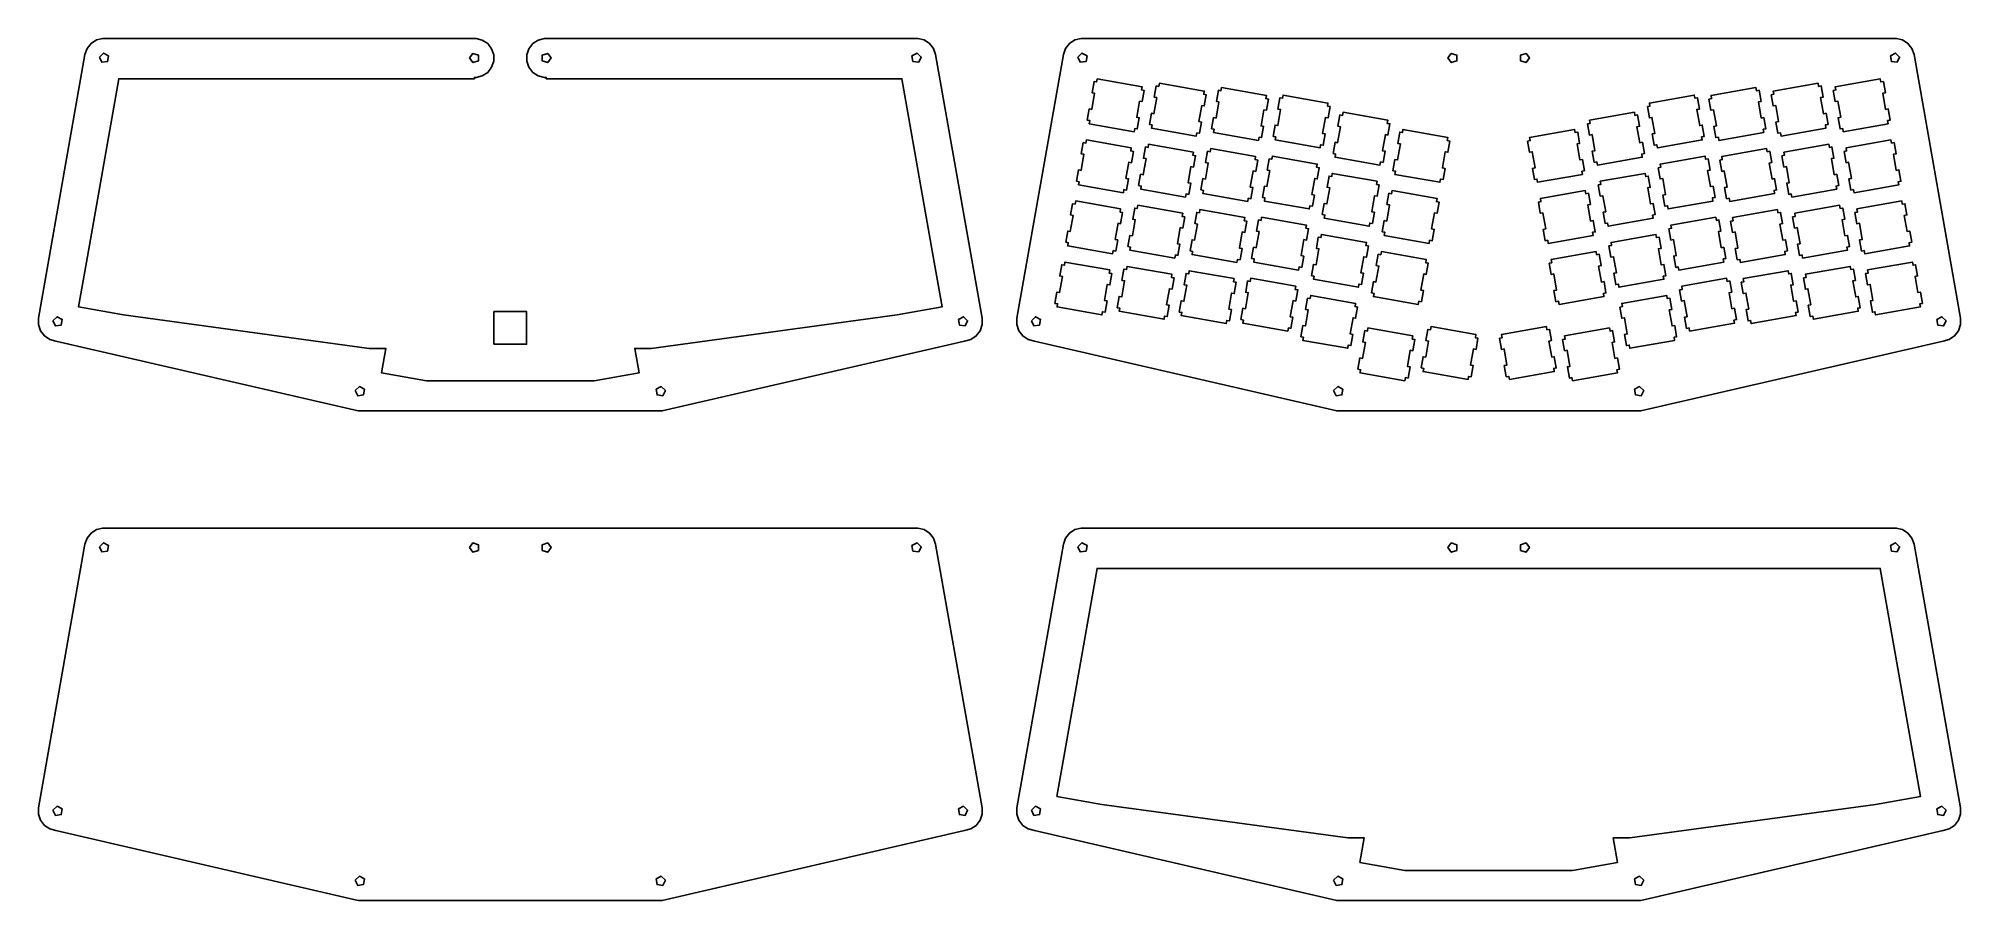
# Model space of a CAD drawing. Extents: x 0 to 1671, y 0 to 749.
import ezdxf

# ---------------------------------------------------------------- set-up
doc = ezdxf.new("R2010")
doc.units = 0
doc.layers.get('0').update_dxf_attribs({"linetype": 'CONTINUOUS'})

msp = doc.modelspace()

# ---------------------------------------------------------------- linework, layer by layer
at = {"color": 7}
for points in [[(0.4, 500.607264), (0.45104, 506.205688), (40.813544, 735.117504), (42.681576, 740.392776), (46.15968, 744.780808), (50.873696, 747.799704), (56.313384, 749.123488), (379.338266, 749.123488), (379.338266, 748.99876), (380.741415, 749.114984), (386.169762, 747.740176), (390.858266, 744.675928), (394.296691, 740.259552), (396.113698, 734.964432), (396.113698, 729.363168), (394.296691, 724.068056), (390.858266, 719.651672), (386.169762, 716.587424), (380.741415, 715.212616), (379.338266, 715.32884), (379.338266, 714.10144), (70.208816, 714.10144), (42.151496, 554.98144), (35.260472, 515.900176), (74.344568, 509.009152), (287.980472, 479.97388), (302.371968, 479.97388), (298.616064, 458.66868), (337.697321, 451.777656), (483.341415, 451.777656), (522.422672, 458.66868), (518.666768, 479.97388), (533.058264, 479.97388), (746.694168, 509.009152), (785.778264, 515.900176), (778.88724, 554.98144), (750.82992, 714.10144), (441.70047, 714.10144), (441.70047, 715.32884), (440.297321, 715.212616), (434.868974, 716.587424), (430.18047, 719.651672), (426.742045, 724.068056), (424.925038, 729.363168), (424.925038, 734.964432), (426.742045, 740.259552), (430.18047, 744.675928), (434.868974, 747.740176), (440.297321, 749.114984), (441.70047, 748.99876), (441.70047, 749.123488), (764.725352, 749.123488), (770.16504, 747.799704), (774.879056, 744.780808), (778.35716, 740.392776), (780.225192, 735.117504), (820.587712, 506.205688), (820.638752, 500.607264), (818.86992, 495.297976), (815.471176, 490.847576), (810.813856, 487.74364), (805.39968, 486.314984), (542.662048, 425.596872), (278.376688, 425.596872), (15.639056, 486.314984), (10.22488, 487.74364), (5.56756, 490.847576), (2.168816, 495.297976), (0.4, 500.607264)], [(53.376688, 732.900808), (56.971024, 736.37608), (61.3874, 734.02616), (60.51716, 729.102384), (55.56504, 728.407896), (53.376688, 732.900808)], [(375.086297, 732.1638), (378.02299, 736.20884), (382.779526, 734.66396), (382.779526, 729.66364), (378.02299, 728.11876), (375.086297, 732.1638)], [(438.25921, 729.66364), (438.25921, 734.66396), (443.015746, 736.20884), (445.952439, 732.1638), (443.015746, 728.11876), (438.25921, 729.66364)], [(759.651336, 734.02616), (764.067712, 736.37608), (767.662048, 732.900808), (765.473696, 728.407896), (760.521576, 729.102384), (759.651336, 734.02616)], [(850.793696, 500.607264), (850.844736, 506.205688), (891.20724, 735.117504), (893.075272, 740.392776), (896.553384, 744.780808), (901.2674, 747.799704), (906.707088, 749.123488), (1615.119048, 749.123488), (1620.558728, 747.799704), (1625.272728, 744.780808), (1628.750888, 740.392776), (1630.618888, 735.117504), (1670.981448, 506.205688), (1671.032648, 500.607264)], [(903.770392, 732.900808), (907.36472, 736.37608), (911.781104, 734.02616), (910.910864, 729.102384), (905.958736, 728.407896), (903.770392, 732.900808)], [(1225.480008, 732.1638), (1228.416728, 736.20884), (1233.173208, 734.66396), (1233.173208, 729.66364), (1228.416728, 728.11876), (1225.480008, 732.1638)], [(1288.652888, 729.66364), (1288.652888, 734.66396), (1293.409448, 736.20884), (1296.346168, 732.1638), (1293.409448, 728.11876), (1288.652888, 729.66364)], [(1610.045048, 734.02616), (1614.461448, 736.37608), (1618.055768, 732.900808), (1615.867368, 728.407896), (1610.915288, 729.102384), (1610.045048, 734.02616)], [(911.973856, 678.189312), (913.69732, 687.963168), (915.967872, 687.563488), (918.431176, 701.54396), (916.163464, 701.94364), (917.886928, 711.717504), (920.15464, 711.317816), (920.639368, 714.053248), (959.635592, 707.1764), (959.153696, 704.440968), (961.424248, 704.04128), (959.700784, 694.267424), (957.430232, 694.667112), (954.966928, 680.686632), (957.23464, 680.286952), (955.511176, 670.513096), (953.243464, 670.912776), (952.758736, 668.177344), (913.76252, 675.054192), (914.244408, 677.789624), (911.973856, 678.189312)], [(965.999368, 674.422072), (967.722832, 684.193096), (969.990552, 683.793408), (972.456688, 697.77388), (970.186144, 698.173568), (971.9096, 707.947424), (974.180152, 707.547736), (974.662048, 710.283168), (1013.661096, 703.40632), (1013.179208, 700.670888), (1015.446928, 700.2712), (1013.726296, 690.497344), (1011.455744, 690.897032), (1008.989608, 676.91656), (1011.260152, 676.516872), (1009.536688, 666.743016), (1007.266136, 667.145536), (1006.784248, 664.407264), (967.785192, 671.28412), (968.26992, 674.019552), (965.999368, 674.422072)], [(1020.02488, 670.651992), (1021.745512, 680.425848), (1024.016064, 680.023328), (1026.4822, 694.0038), (1024.211648, 694.40632), (1025.935112, 704.177344), (1028.205664, 703.777656), (1028.68756, 706.513096), (1067.686616, 699.63624), (1067.201888, 696.900808), (1069.47244, 696.50112), (1067.748976, 686.727264), (1065.481256, 687.129784), (1063.015112, 673.149312), (1065.285664, 672.746792), (1063.5622, 662.975768), (1061.291648, 663.375456), (1060.80976, 660.640024), (1021.810704, 667.516872), (1022.2926, 670.252304), (1020.02488, 670.651992)], [(1452.353688, 696.50112), (1454.624248, 696.900808), (1454.139528, 699.63624), (1493.138568, 706.513096), (1493.620488, 703.777656), (1495.891048, 704.177344), (1497.614488, 694.40632), (1495.343928, 694.0038), (1497.810088, 680.023328), (1500.080648, 680.425848), (1501.801288, 670.651992), (1499.533528, 670.252304), (1500.015448, 667.516872), (1461.016408, 660.640024), (1460.534488, 663.375456), (1458.263928, 662.975768), (1456.540488, 672.746792), (1458.811048, 673.149312), (1456.344888, 687.129784), (1454.077128, 686.727264), (1452.353688, 696.50112)], [(1506.379208, 700.2712), (1508.646888, 700.670888), (1508.165048, 703.40632), (1547.164088, 710.283168), (1547.646008, 707.547736), (1549.916568, 707.947424), (1551.640008, 698.173568), (1549.369448, 697.77388), (1551.835608, 683.793408), (1554.103288, 684.193096), (1555.826808, 674.422072), (1553.556248, 674.019552), (1554.040968, 671.28412), (1515.041928, 664.407264), (1514.560008, 667.145536), (1512.289448, 666.743016), (1510.566008, 676.516872), (1512.836568, 676.91656), (1510.370408, 690.897032), (1508.099848, 690.497344), (1506.379208, 700.2712)], [(1560.401928, 704.04128), (1562.672408, 704.440968), (1562.190568, 707.1764), (1601.186808, 714.053248), (1601.671528, 711.317816), (1603.939208, 711.717504), (1605.662648, 701.94364), (1603.394968, 701.54396), (1605.858248, 687.563488), (1608.128808, 687.963168), (1609.852248, 678.189312), (1607.581768, 677.789624), (1608.063608, 675.054192), (1569.067368, 668.177344), (1568.582648, 670.912776), (1566.314968, 670.513096), (1564.591528, 680.286952), (1566.859208, 680.686632), (1564.395928, 694.667112), (1562.125368, 694.267424), (1560.401928, 704.04128)], [(1073.55716, 664.089784), (1075.277792, 673.86364), (1077.548344, 673.46396), (1080.014488, 687.444432), (1077.743936, 687.844112), (1079.4674, 697.617976), (1081.737952, 697.218288), (1082.21984, 699.95372), (1121.218896, 693.076872), (1120.734168, 690.34144), (1123.00472, 689.941752), (1121.281256, 680.167896), (1119.013544, 680.567584), (1116.5474, 666.587104), (1118.817952, 666.187424), (1117.094488, 656.413568), (1114.823936, 656.813248), (1114.342048, 654.077816), (1075.342992, 660.954664), (1075.82488, 663.690096), (1073.55716, 664.089784)], [(1125.612592, 649.15404), (1127.336064, 658.927896), (1129.603776, 658.528208), (1132.06992, 672.50868), (1129.799368, 672.908368), (1131.522832, 682.682224), (1133.793384, 682.282544), (1134.275272, 685.017976), (1173.274328, 678.14112), (1172.79244, 675.405688), (1175.060152, 675.006008), (1173.336688, 665.232144), (1171.068976, 665.631832), (1168.602832, 651.65136), (1170.873384, 651.251672), (1169.14992, 641.477816), (1166.879368, 641.877504), (1166.39748, 639.142072), (1127.398424, 646.01892), (1127.880312, 648.754352), (1125.612592, 649.15404)], [(1346.766008, 675.006008), (1349.033688, 675.405688), (1348.551848, 678.14112), (1387.550888, 685.017976), (1388.032728, 682.282544), (1390.303288, 682.682224), (1392.026808, 672.908368), (1389.756248, 672.50868), (1392.222328, 658.528208), (1394.490088, 658.927896), (1396.213528, 649.15404), (1393.945848, 648.754352), (1394.427688, 646.01892), (1355.428648, 639.142072), (1354.946808, 641.877504), (1352.676248, 641.477816), (1350.952728, 651.251672), (1353.223288, 651.65136), (1350.757128, 665.631832), (1348.489448, 665.232144), (1346.766008, 675.006008)], [(1398.821448, 689.941752), (1401.091928, 690.34144), (1400.607208, 693.076872), (1439.606328, 699.95372), (1440.088168, 697.218288), (1442.358728, 697.617976), (1444.082168, 687.844112), (1441.811688, 687.444432), (1444.277768, 673.46396), (1446.548328, 673.86364), (1448.268968, 664.089784), (1446.001288, 663.690096), (1446.483128, 660.954664), (1407.484088, 654.077816), (1407.002168, 656.813248), (1404.731688, 656.413568), (1403.008168, 666.187424), (1405.278728, 666.587104), (1402.812568, 680.567584), (1400.544888, 680.167896), (1398.821448, 689.941752)], [(1177.668032, 634.218288), (1179.391496, 643.992144), (1181.659208, 643.592464), (1184.125352, 657.572936), (1181.8548, 657.972616), (1183.578264, 667.74648), (1185.848816, 667.346792), (1186.330704, 670.082224), (1225.329768, 663.205376), (1224.847848, 660.469944), (1227.115608, 660.070256), (1225.392088, 650.2964), (1223.124408, 650.696088), (1220.658248, 636.715616), (1222.928808, 636.315928), (1221.205368, 626.542072), (1218.934808, 626.941752), (1218.452888, 624.20632), (1179.453856, 631.083168), (1179.935744, 633.818608), (1177.668032, 634.218288)], [(1294.710568, 660.070256), (1296.978248, 660.469944), (1296.496408, 663.205376), (1335.495448, 670.082224), (1335.977288, 667.346792), (1338.247848, 667.74648), (1339.971368, 657.972616), (1337.700808, 657.572936), (1340.166888, 643.592464), (1342.434648, 643.992144), (1344.158088, 634.218288), (1341.890408, 633.818608), (1342.372248, 631.083168), (1303.373208, 624.20632), (1302.891368, 626.941752), (1300.620808, 626.542072), (1298.897288, 636.315928), (1301.167848, 636.715616), (1298.701768, 650.696088), (1296.434008, 650.2964), (1294.710568, 660.070256)], [(902.62236, 625.150256), (904.345824, 634.92412), (906.616376, 634.524432), (909.07968, 648.502072), (906.809136, 648.904592), (908.532592, 658.675616), (910.803144, 658.275928), (911.28504, 661.01136), (950.284096, 654.137344), (949.8022, 651.39908), (952.072752, 650.999392), (950.349288, 641.225536), (948.078736, 641.628056), (945.612592, 627.647584), (947.883144, 627.247896), (946.15968, 617.47404), (943.889136, 617.87372), (943.40724, 615.138288), (904.408184, 622.015136), (904.892912, 624.750576), (902.62236, 625.150256)], [(956.647872, 621.380176), (958.371336, 631.15404), (960.639056, 630.754352), (963.105192, 644.734824), (960.83464, 645.134512), (962.558104, 654.908368), (964.828656, 654.50868), (965.310552, 657.244112), (1004.3096, 650.367264), (1003.82488, 647.631832), (1006.095432, 647.232144), (1004.371968, 637.458288), (1002.104248, 637.857976), (999.638104, 623.877504), (1001.908656, 623.477816), (1000.185192, 613.70396), (997.91464, 614.10364), (997.432752, 611.368208), (958.433696, 618.245064), (958.915592, 620.980496), (956.647872, 621.380176)], [(1010.670552, 617.612936), (1012.394016, 627.38396), (1014.664568, 626.984272), (1017.127872, 640.964744), (1014.860152, 641.364432), (1016.583624, 651.138288), (1018.851336, 650.7386), (1019.336064, 653.47404), (1058.33228, 646.597184), (1057.850392, 643.861752), (1060.120944, 643.462072), (1058.39748, 633.688208), (1056.126928, 634.087896), (1053.663616, 620.107424), (1055.931336, 619.707736), (1054.207872, 609.93388), (1051.940152, 610.333568), (1051.455432, 607.598128), (1012.459208, 614.474984), (1012.941096, 617.210416), (1010.670552, 617.612936)], [(1461.705208, 643.462072), (1463.975768, 643.861752), (1463.493848, 646.597184), (1502.490088, 653.47404), (1502.974808, 650.7386), (1505.242488, 651.138288), (1506.966008, 641.364432), (1504.698248, 640.964744), (1507.161608, 626.984272), (1509.432088, 627.38396), (1511.155608, 617.612936), (1508.885048, 617.210416), (1509.366888, 614.474984), (1470.370728, 607.598128), (1469.886008, 610.333568), (1467.618248, 609.93388), (1465.894808, 619.707736), (1468.162488, 620.107424), (1465.699208, 634.087896), (1463.428648, 633.688208), (1461.705208, 643.462072)], [(1515.730728, 647.232144), (1518.001288, 647.631832), (1517.516568, 650.367264), (1556.515608, 657.244112), (1556.997448, 654.50868), (1559.268008, 654.908368), (1560.991528, 645.134512), (1558.720968, 644.734824), (1561.187048, 630.754352), (1563.454808, 631.15404), (1565.178248, 621.380176), (1562.910568, 620.980496), (1563.392408, 618.245064), (1524.393368, 611.368208), (1523.911528, 614.10364), (1521.640968, 613.70396), (1519.917448, 623.477816), (1522.188008, 623.877504), (1519.721928, 637.857976), (1517.454168, 637.458288), (1515.730728, 647.232144)], [(1569.753368, 650.999392), (1572.023928, 651.39908), (1571.542008, 654.137344), (1610.541128, 661.01136), (1611.022968, 658.275928), (1613.293528, 658.675616), (1615.016968, 648.904592), (1612.746488, 648.502072), (1615.209768, 634.524432), (1617.480328, 634.92412), (1619.203768, 625.150256), (1616.933208, 624.750576), (1617.417928, 622.015136), (1578.418888, 615.138288), (1577.936968, 617.87372), (1575.666488, 617.47404), (1573.942968, 627.247896), (1576.213528, 627.647584), (1573.747368, 641.628056), (1571.476888, 641.225536), (1569.753368, 650.999392)], [(1064.202832, 611.050728), (1065.926296, 620.824592), (1068.196848, 620.424904), (1070.660152, 634.405376), (1068.39244, 634.805064), (1070.115904, 644.57892), (1072.383624, 644.1764), (1072.868344, 646.911832), (1111.864568, 640.037816), (1111.382672, 637.302384), (1113.653224, 636.899864), (1111.92976, 627.12884), (1109.659208, 627.528528), (1107.195904, 613.548056), (1109.463616, 613.148368), (1107.740152, 603.374512), (1105.47244, 603.774192), (1104.987712, 601.03876), (1065.991496, 607.915616), (1066.473384, 610.651048), (1064.202832, 611.050728)], [(1408.172888, 636.899864), (1410.443448, 637.302384), (1409.961608, 640.037816), (1448.957768, 646.911832), (1449.442488, 644.1764), (1451.710248, 644.57892), (1453.433688, 634.805064), (1451.166008, 634.405376), (1453.629288, 620.424904), (1455.899848, 620.824592), (1457.623288, 611.050728), (1455.352728, 610.651048), (1455.834648, 607.915616), (1416.838408, 601.03876), (1416.353688, 603.774192), (1414.086008, 603.374512), (1412.362488, 613.148368), (1414.630248, 613.548056), (1412.166888, 627.528528), (1409.896408, 627.12884), (1408.172888, 636.899864)], [(1116.258264, 596.114984), (1117.981728, 605.88884), (1120.25228, 605.489152), (1122.715592, 619.469624), (1120.447872, 619.869312), (1122.171336, 629.643168), (1124.439056, 629.240648), (1124.923776, 631.97892), (1163.92, 625.102072), (1163.438104, 622.366632), (1165.708656, 621.96412), (1163.985192, 612.193096), (1161.71464, 612.592776), (1159.251336, 598.612304), (1161.519056, 598.212616), (1159.795592, 588.43876), (1157.527872, 588.838448), (1157.043144, 586.103016), (1118.046928, 592.979864), (1118.528816, 595.715296), (1116.258264, 596.114984)], [(1356.117448, 621.96412), (1358.388008, 622.366632), (1357.906168, 625.102072), (1396.902328, 631.97892), (1397.387048, 629.240648), (1399.654808, 629.643168), (1401.378248, 619.869312), (1399.110568, 619.469624), (1401.573848, 605.489152), (1403.844408, 605.88884), (1405.567848, 596.114984), (1403.297288, 595.715296), (1403.779208, 592.979864), (1364.782968, 586.103016), (1364.298248, 588.838448), (1362.030568, 588.43876), (1360.307048, 598.212616), (1362.574808, 598.612304), (1360.111528, 612.592776), (1357.840968, 612.193096), (1356.117448, 621.96412)], [(893.270864, 572.1112), (894.994328, 581.882224), (897.262048, 581.482544), (899.728184, 595.463016), (897.457632, 595.862696), (899.181104, 605.63656), (901.451648, 605.236872), (901.933544, 607.972304), (940.932592, 601.095456), (940.450704, 598.360024), (942.718424, 597.960336), (940.99496, 588.18648), (938.72724, 588.58616), (936.261096, 574.605688), (938.531648, 574.206008), (936.808184, 564.432144), (934.537632, 564.834664), (934.055744, 562.0964), (895.056688, 568.973248), (895.538584, 571.70868), (893.270864, 572.1112)], [(947.293544, 568.34112), (949.017008, 578.114984), (951.28756, 577.712464), (953.750864, 591.692936), (951.483144, 592.095456), (953.206608, 601.86648), (955.474328, 601.466792), (955.959056, 604.202224), (994.955272, 597.325376), (994.473384, 594.589944), (996.743936, 594.190256), (995.020472, 584.4164), (992.74992, 584.81892), (990.286616, 570.838448), (992.554328, 570.435928), (990.830864, 560.664904), (988.563144, 561.064592), (988.078424, 558.329152), (949.0822, 565.206008), (949.564096, 567.94144), (947.293544, 568.34112)], [(1168.313696, 581.179232), (1170.03716, 590.953096), (1172.307712, 590.553408), (1174.773856, 604.53388), (1172.503304, 604.933568), (1174.226768, 614.707424), (1176.494488, 614.307736), (1176.979208, 617.043168), (1215.975448, 610.16632), (1215.493528, 607.430888), (1217.764088, 607.028368), (1216.040648, 597.257344), (1213.770088, 597.657032), (1211.306808, 583.67656), (1213.574488, 583.276872), (1211.851048, 573.503016), (1209.583304, 573.902696), (1209.101416, 571.167264), (1170.10236, 578.044112), (1170.584248, 580.779552), (1168.313696, 581.179232)], [(1304.062008, 607.028368), (1306.332568, 607.430888), (1305.850728, 610.16632), (1344.846888, 617.043168), (1345.331688, 614.307736), (1347.599368, 614.707424), (1349.322808, 604.933568), (1347.052248, 604.53388), (1349.518408, 590.553408), (1351.788968, 590.953096), (1353.512408, 581.179232), (1351.241928, 580.779552), (1351.723768, 578.044112), (1312.724728, 571.167264), (1312.242808, 573.902696), (1309.975128, 573.503016), (1308.251688, 583.276872), (1310.519368, 583.67656), (1308.056088, 597.657032), (1305.785528, 597.257344), (1304.062008, 607.028368)], [(1525.082168, 594.190256), (1527.352728, 594.589944), (1526.870888, 597.325376), (1565.867048, 604.202224), (1566.351848, 601.466792), (1568.619528, 601.86648), (1570.342968, 592.095456), (1568.075288, 591.692936), (1570.538568, 577.712464), (1572.809128, 578.114984), (1574.532568, 568.34112), (1572.262008, 567.94144), (1572.743928, 565.206008), (1533.747688, 558.329152), (1533.262968, 561.064592), (1530.995288, 560.664904), (1529.271848, 570.435928), (1531.539528, 570.838448), (1529.076248, 584.81892), (1526.805688, 584.4164), (1525.082168, 594.190256)], [(1579.107688, 597.960336), (1581.375448, 598.360024), (1580.893528, 601.095456), (1619.892568, 607.972304), (1620.374488, 605.236872), (1622.645048, 605.63656), (1624.368488, 595.862696), (1622.097928, 595.463016), (1624.564088, 581.482544), (1626.831848, 581.882224), (1628.555288, 572.1112), (1626.287528, 571.70868), (1626.769448, 568.973248), (1587.770408, 562.0964), (1587.288488, 564.834664), (1585.017928, 564.432144), (1583.294488, 574.206008), (1585.565048, 574.605688), (1583.098888, 588.58616), (1580.831208, 588.18648), (1579.107688, 597.960336)], [(1001.319056, 564.571048), (1003.04252, 574.344904), (1005.310232, 573.945216), (1007.776376, 587.925688), (1005.505824, 588.325376), (1007.229288, 598.099232), (1009.49984, 597.699552), (1009.981728, 600.434984), (1048.980784, 593.558128), (1048.498896, 590.822696), (1050.766608, 590.420176), (1049.045984, 580.649152), (1046.775432, 581.04884), (1044.309288, 567.068368), (1046.57984, 566.66868), (1044.856376, 556.894824), (1042.585824, 557.294512), (1042.103936, 554.55908), (1003.10488, 561.435928), (1003.589608, 564.17136), (1001.319056, 564.571048)], [(1054.851336, 558.011672), (1056.5748, 567.782696), (1058.84252, 567.383016), (1061.308656, 581.363488), (1059.038104, 581.763168), (1060.761576, 591.537032), (1063.03212, 591.137344), (1063.514016, 593.872776), (1102.513072, 586.995928), (1102.031176, 584.260496), (1104.298896, 583.860808), (1102.578264, 574.086952), (1100.307712, 574.486632), (1097.841576, 560.50616), (1100.11212, 560.10648), (1098.388656, 550.332616), (1096.118104, 550.735136), (1095.636216, 547.999704), (1056.63716, 554.87372), (1057.121888, 557.609152), (1054.851336, 558.011672)], [(1417.527208, 583.860808), (1419.794968, 584.260496), (1419.313048, 586.995928), (1458.312088, 593.872776), (1458.794008, 591.137344), (1461.064568, 591.537032), (1462.788008, 581.763168), (1460.517448, 581.363488), (1462.983608, 567.383016), (1465.251368, 567.782696), (1466.974808, 558.011672), (1464.704248, 557.609152), (1465.188968, 554.87372), (1426.189928, 547.999704), (1425.708008, 550.735136), (1423.437448, 550.332616), (1421.714008, 560.10648), (1423.984568, 560.50616), (1421.518408, 574.486632), (1419.247848, 574.086952), (1417.527208, 583.860808)], [(1471.059528, 590.420176), (1473.327208, 590.822696), (1472.845368, 593.558128), (1511.844408, 600.434984), (1512.326328, 597.699552), (1514.596888, 598.099232), (1516.320328, 588.325376), (1514.049768, 587.925688), (1516.515928, 573.945216), (1518.783608, 574.344904), (1520.507048, 564.571048), (1518.236568, 564.17136), (1518.721288, 561.435928), (1479.722168, 554.55908), (1479.240328, 557.294512), (1476.969768, 556.894824), (1475.246328, 566.66868), (1477.516888, 567.068368), (1475.050728, 581.04884), (1472.780168, 580.649152), (1471.059528, 590.420176)], [(1106.906768, 543.075928), (1108.630232, 552.849784), (1110.900784, 552.447264), (1113.364096, 566.427736), (1111.096376, 566.827424), (1112.817008, 576.60128), (1115.08756, 576.2016), (1115.569448, 578.937032), (1154.568504, 572.060176), (1154.086616, 569.324744), (1156.35716, 568.925064), (1154.633696, 559.1512), (1152.363144, 559.550888), (1149.897008, 545.570416), (1152.16756, 545.170728), (1150.444096, 535.399704), (1148.173544, 535.799392), (1147.691648, 533.06396), (1108.6926, 539.937976), (1109.17732, 542.67624), (1106.906768, 543.075928)], [(1365.468968, 568.925064), (1367.739528, 569.324744), (1367.257608, 572.060176), (1406.256728, 578.937032), (1406.738568, 576.2016), (1409.009128, 576.60128), (1410.729768, 566.827424), (1408.462008, 566.427736), (1410.925368, 552.447264), (1413.195928, 552.849784), (1414.919368, 543.075928), (1412.648808, 542.67624), (1413.133528, 539.937976), (1374.134488, 533.06396), (1373.652568, 535.799392), (1371.382008, 535.399704), (1369.658568, 545.170728), (1371.929128, 545.570416), (1369.462968, 559.550888), (1367.192408, 559.1512), (1365.468968, 568.925064)], [(883.916536, 519.069312), (885.64, 528.843168), (887.910552, 528.443488), (890.376688, 542.42396), (888.106144, 542.82364), (889.8296, 552.597504), (892.09732, 552.197816), (892.582048, 554.933248), (931.578264, 548.0564), (931.096376, 545.320968), (933.366928, 544.92128), (931.643464, 535.147424), (929.372912, 535.547104), (926.9096, 521.566632), (929.17732, 521.166952), (927.453856, 511.393096), (925.186144, 511.792776), (924.704248, 509.057344), (885.705192, 515.934192), (886.187088, 518.669624), (883.916536, 519.069312)], [(1158.9622, 528.140176), (1160.685664, 537.91404), (1162.956216, 537.51152), (1165.419528, 551.491992), (1163.151808, 551.894512), (1164.875272, 561.665536), (1167.142992, 561.265848), (1167.62488, 564.00128), (1206.623936, 557.124432), (1206.142048, 554.389), (1208.412592, 553.989312), (1206.689136, 544.215456), (1204.418584, 544.615136), (1201.95244, 530.637504), (1204.222992, 530.234984), (1202.499528, 520.46396), (1200.228976, 520.86364), (1199.747088, 518.128208), (1160.748032, 525.005064), (1161.232752, 527.740496), (1158.9622, 528.140176)], [(1313.413528, 553.989312), (1315.684088, 554.389), (1315.202168, 557.124432), (1354.201288, 564.00128), (1354.683128, 561.265848), (1356.950888, 561.665536), (1358.674328, 551.894512), (1356.406648, 551.491992), (1358.869928, 537.51152), (1361.140488, 537.91404), (1362.863928, 528.140176), (1360.593368, 527.740496), (1361.078088, 525.005064), (1322.079048, 518.128208), (1321.597128, 520.86364), (1319.326648, 520.46396), (1317.603128, 530.234984), (1319.873688, 530.637504), (1317.407528, 544.615136), (1315.136968, 544.215456), (1313.413528, 553.989312)], [(1588.459208, 544.92128), (1590.729768, 545.320968), (1590.247848, 548.0564), (1629.244088, 554.933248), (1629.728808, 552.197816), (1631.996568, 552.597504), (1633.720008, 542.82364), (1631.449448, 542.42396), (1633.915608, 528.443488), (1636.186168, 528.843168), (1637.909608, 519.069312), (1635.639048, 518.669624), (1636.120968, 515.934192), (1597.121928, 509.057344), (1596.640008, 511.792776), (1594.372248, 511.393096), (1592.648808, 521.166952), (1594.916568, 521.566632), (1592.453208, 535.547104), (1590.182648, 535.147424), (1588.459208, 544.92128)], [(937.942048, 515.302072), (939.665512, 525.073096), (941.936064, 524.673408), (944.399368, 538.65388), (942.131648, 539.053568), (943.85228, 548.827424), (946.122832, 548.427736), (946.60472, 551.163168), (985.603776, 544.28632), (985.121888, 541.550888), (987.39244, 541.1512), (985.668976, 531.377344), (983.398424, 531.777032), (980.93228, 517.79656), (983.202832, 517.396872), (981.479368, 507.623016), (979.208816, 508.022696), (978.726928, 505.287264), (939.727872, 512.16412), (940.212592, 514.899552), (937.942048, 515.302072)], [(991.96756, 511.531992), (993.691024, 521.305848), (995.958736, 520.903328), (998.42488, 534.8838), (996.154328, 535.28632), (997.877792, 545.057344), (1000.148344, 544.657656), (1000.630232, 547.393096), (1039.629288, 540.51624), (1039.1474, 537.780808), (1041.415112, 537.38112), (1039.691648, 527.607264), (1037.423936, 528.009784), (1034.957792, 514.029312), (1037.228344, 513.626792), (1035.50488, 503.855768), (1033.234328, 504.255456), (1032.75244, 501.520024), (993.753384, 508.396872), (994.235272, 511.132304), (991.96756, 511.531992)], [(1045.49984, 504.969784), (1047.223304, 514.74364), (1049.491024, 514.34396), (1051.95716, 528.324432), (1049.686616, 528.72412), (1051.41008, 538.497976), (1053.680632, 538.098288), (1054.16252, 540.83372), (1093.161576, 533.956872), (1092.67968, 531.22144), (1094.9474, 530.821752), (1093.223936, 521.047896), (1090.956216, 521.447584), (1088.49008, 507.467112), (1090.760624, 507.067424), (1089.03716, 497.293568), (1086.766608, 497.693248), (1086.28472, 494.957816), (1047.285664, 501.834664), (1047.76756, 504.570104), (1045.49984, 504.969784)], [(1426.878728, 530.821752), (1429.146488, 531.22144), (1428.664568, 533.956872), (1467.663608, 540.83372), (1468.145528, 538.098288), (1470.416088, 538.497976), (1472.139528, 528.72412), (1469.868968, 528.324432), (1472.335128, 514.34396), (1474.602808, 514.74364), (1476.326328, 504.969784), (1474.058568, 504.570104), (1474.540488, 501.834664), (1435.541448, 494.957816), (1435.059528, 497.693248), (1432.788968, 497.293568), (1431.065528, 507.067424), (1433.336088, 507.467112), (1430.869928, 521.447584), (1428.602168, 521.047896), (1426.878728, 530.821752)], [(1480.411048, 537.38112), (1482.678728, 537.780808), (1482.196888, 540.51624), (1521.195928, 547.393096), (1521.677768, 544.657656), (1523.948328, 545.057344), (1525.671848, 535.28632), (1523.401288, 534.8838), (1525.867368, 520.903328), (1528.135128, 521.305848), (1529.858568, 511.531992), (1527.590888, 511.132304), (1528.072728, 508.396872), (1489.073688, 501.520024), (1488.591848, 504.255456), (1486.321288, 503.855768), (1484.597768, 513.626792), (1486.868328, 514.029312), (1484.402168, 528.009784), (1482.134488, 527.607264), (1480.411048, 537.38112)], [(1534.433688, 541.1512), (1536.704248, 541.550888), (1536.222328, 544.28632), (1575.221448, 551.163168), (1575.703288, 548.427736), (1577.973848, 548.827424), (1579.694488, 539.053568), (1577.426808, 538.65388), (1579.890088, 524.673408), (1582.160648, 525.073096), (1583.884088, 515.302072), (1581.613528, 514.899552), (1582.098248, 512.16412), (1543.099208, 505.287264), (1542.617288, 508.022696), (1540.346808, 507.623016), (1538.623288, 517.396872), (1540.893848, 517.79656), (1538.427688, 531.777032), (1536.157128, 531.377344), (1534.433688, 541.1512)], [(1097.555272, 490.03404), (1099.278736, 499.807896), (1101.546456, 499.408208), (1104.012592, 513.38868), (1101.742048, 513.788368), (1103.465512, 523.562224), (1105.736064, 523.162544), (1106.217952, 525.897976), (1145.217008, 519.02112), (1144.735112, 516.285688), (1147.002832, 515.886008), (1145.279368, 506.112144), (1143.011648, 506.511832), (1140.545512, 492.53136), (1142.816064, 492.131672), (1141.0926, 482.357816), (1138.822048, 482.757504), (1138.340152, 480.022072), (1099.341096, 486.89892), (1099.822992, 489.634352), (1097.555272, 490.03404)], [(1374.823288, 515.886008), (1377.091048, 516.285688), (1376.609128, 519.02112), (1415.608168, 525.897976), (1416.090088, 523.162544), (1418.360648, 523.562224), (1420.084088, 513.788368), (1417.813528, 513.38868), (1420.279688, 499.408208), (1422.547368, 499.807896), (1424.270888, 490.03404), (1422.003128, 489.634352), (1422.485048, 486.89892), (1383.486008, 480.022072), (1383.004088, 482.757504), (1380.733528, 482.357816), (1379.010088, 492.131672), (1381.280648, 492.53136), (1378.814488, 506.511832), (1376.546808, 506.112144), (1374.823288, 515.886008)], [(13.014168, 503.991832), (16.608504, 507.464272), (21.02488, 505.117184), (20.15464, 500.193408), (15.20252, 499.49892), (13.014168, 503.991832)], [(800.013856, 505.117184), (804.430232, 507.464272), (808.024568, 503.991832), (805.836216, 499.49892), (800.884096, 500.193408), (800.013856, 505.117184)], [(863.407872, 503.991832), (867.0022, 507.464272), (871.418584, 505.117184), (870.548344, 500.193408), (865.596216, 499.49892), (863.407872, 503.991832)], [(1650.407528, 505.117184), (1654.823928, 507.464272), (1658.418248, 503.991832), (1656.229928, 499.49892), (1651.277768, 500.193408), (1650.407528, 505.117184)], [(1671.032408, 500.607264), (1669.263608, 495.297976), (1665.864888, 490.847576), (1661.207528, 487.74364), (1655.793368, 486.314984), (1393.055768, 425.596872), (1128.770392, 425.596872), (866.032752, 486.314984), (860.618584, 487.74364), (855.961256, 490.847576), (852.56252, 495.297976), (850.793696, 500.607264)], [(1147.272128, 461.840648), (1148.995592, 471.611672), (1151.263304, 471.211992), (1153.729448, 485.192464), (1151.458896, 485.592144), (1153.18236, 495.366008), (1155.452912, 494.96632), (1155.9348, 497.701752), (1194.933856, 490.824904), (1194.451968, 488.089472), (1196.71968, 487.689784), (1194.996216, 477.915928), (1192.728504, 478.315616), (1190.26236, 464.335136), (1192.532912, 463.935456), (1190.809448, 454.161592), (1188.538896, 454.564112), (1188.057008, 451.825848), (1149.057952, 458.702696), (1149.542672, 461.438128), (1147.272128, 461.840648)], [(1202.156536, 462.954664), (1203.88, 472.728528), (1206.150552, 472.32884), (1208.616688, 486.309312), (1206.346136, 486.709), (1208.069608, 496.482856), (1210.340152, 496.083168), (1210.822008, 498.818608), (1249.818248, 491.941752), (1249.336408, 489.20632), (1251.606888, 488.806632), (1249.883448, 479.032776), (1247.612888, 479.432464), (1245.149608, 465.451992), (1247.417288, 465.052304), (1245.693848, 455.278448), (1243.426168, 455.678128), (1242.944248, 452.942696), (1203.945192, 459.819552), (1204.427088, 462.554984), (1202.156536, 462.954664)], [(1270.219208, 488.806632), (1272.489768, 489.20632), (1272.007848, 491.941752), (1311.004088, 498.818608), (1311.486008, 496.083168), (1313.756568, 496.482856), (1315.480008, 486.709), (1313.209448, 486.309312), (1315.675608, 472.32884), (1317.946168, 472.728528), (1319.669608, 462.954664), (1317.399048, 462.554984), (1317.880968, 459.819552), (1278.881928, 452.942696), (1278.400008, 455.678128), (1276.132248, 455.278448), (1274.408808, 465.052304), (1276.676568, 465.451992), (1274.213208, 479.432464), (1271.942648, 479.032776), (1270.219208, 488.806632)], [(1325.106488, 487.689784), (1327.374168, 488.089472), (1326.892248, 490.824904), (1365.891368, 497.701752), (1366.373208, 494.96632), (1368.643768, 495.366008), (1370.367208, 485.592144), (1368.096728, 485.192464), (1370.562808, 471.211992), (1372.830568, 471.611672), (1374.554008, 461.840648), (1372.283448, 461.438128), (1372.768168, 458.702696), (1333.769128, 451.825848), (1333.287208, 454.564112), (1331.016728, 454.161592), (1329.293208, 463.935456), (1331.563768, 464.335136), (1329.097608, 478.315616), (1326.829928, 477.915928), (1325.106488, 487.689784)], [(275.751808, 443.270888), (279.346144, 446.74616), (283.76252, 444.39908), (282.89512, 439.472464), (277.942992, 438.777976), (275.751808, 443.270888)], [(537.276216, 444.39908), (541.692592, 446.74616), (545.286928, 443.270888), (543.095744, 438.777976), (538.143616, 439.472464), (537.276216, 444.39908)], [(1126.145512, 443.270888), (1129.73984, 446.74616), (1134.156216, 444.39908), (1133.288816, 439.472464), (1128.336688, 438.777976), (1126.145512, 443.270888)], [(1387.669928, 444.39908), (1392.086328, 446.74616), (1395.680648, 443.270888), (1393.489448, 438.777976), (1388.537288, 439.472464), (1387.669928, 444.39908)], [(0.4, 75.410384), (0.45104, 81.008864), (40.813544, 309.920648), (42.681576, 315.195928), (46.15968, 319.58396), (50.873696, 322.602856), (56.313384, 323.926632), (764.725352, 323.926632), (770.16504, 322.602856), (774.879056, 319.58396), (778.35716, 315.195928), (780.225192, 309.920648), (820.587712, 81.008864), (820.638752, 75.410384), (818.86992, 70.101104), (815.471176, 65.650704), (810.813856, 62.546784), (805.39968, 61.118144), (542.662048, 0.399984), (278.376688, 0.399984), (15.639056, 61.118144), (10.22488, 62.546784), (5.56756, 65.650704), (2.168816, 70.101104), (0.4, 75.410384)], [(850.793696, 75.410384), (850.844736, 81.008864), (891.20724, 309.920648), (893.075272, 315.195928), (896.553384, 319.58396), (901.2674, 322.602856), (906.707088, 323.926632), (1615.119048, 323.926632), (1620.558728, 322.602856), (1625.272728, 319.58396), (1628.750888, 315.195928), (1630.618888, 309.920648), (1670.981448, 81.008864), (1671.032648, 75.410384)], [(53.376688, 307.70396), (56.971024, 311.179232), (61.3874, 308.829312), (60.51716, 303.905536), (55.56504, 303.211048), (53.376688, 307.70396)], [(375.086297, 306.966952), (378.02299, 311.011992), (382.779526, 309.467104), (382.779526, 304.466792), (378.02299, 302.921912), (375.086297, 306.966952)], [(438.25921, 304.466792), (438.25921, 309.467104), (443.015746, 311.011992), (445.952439, 306.966952), (443.015746, 302.921912), (438.25921, 304.466792)], [(759.651336, 308.829312), (764.067712, 311.179232), (767.662048, 307.70396), (765.473696, 303.211048), (760.521576, 303.905536), (759.651336, 308.829312)], [(903.770392, 307.70396), (907.36472, 311.179232), (911.781104, 308.829312), (910.910864, 303.905536), (905.958736, 303.211048), (903.770392, 307.70396)], [(1225.480008, 306.966952), (1228.416728, 311.011992), (1233.173208, 309.467104), (1233.173208, 304.466792), (1228.416728, 302.921912), (1225.480008, 306.966952)], [(1288.652888, 304.466792), (1288.652888, 309.467104), (1293.409448, 311.011992), (1296.346168, 306.966952), (1293.409448, 302.921912), (1288.652888, 304.466792)], [(1610.045048, 308.829312), (1614.461448, 311.179232), (1618.055768, 307.70396), (1615.867368, 303.211048), (1610.915288, 303.905536), (1610.045048, 308.829312)], [(885.654168, 90.703344), (892.545192, 129.784592), (920.60252, 288.904592), (1601.223608, 288.904592), (1629.280968, 129.784592), (1636.171928, 90.703344), (1597.087848, 83.812304), (1383.451928, 54.777024), (1369.060488, 54.777024), (1372.816408, 33.471824), (1333.735128, 26.580784), (1188.091024, 26.580784), (1149.00976, 33.471824), (1152.765664, 54.777024), (1138.374168, 54.777024), (924.738264, 83.812304), (885.654168, 90.703344)], [(13.014168, 78.794944), (16.608504, 82.267424), (21.02488, 79.920304), (20.15464, 74.996544), (15.20252, 74.302064), (13.014168, 78.794944)], [(800.013856, 79.920304), (804.430232, 82.267424), (808.024568, 78.794944), (805.836216, 74.302064), (800.884096, 74.996544), (800.013856, 79.920304)], [(1671.032408, 75.410384), (1669.263608, 70.101104), (1665.864888, 65.650704), (1661.207528, 62.546784), (1655.793368, 61.118144), (1393.055768, 0.399984), (1128.770392, 0.399984), (866.032752, 61.118144), (860.618584, 62.546784), (855.961256, 65.650704), (852.56252, 70.101104), (850.793696, 75.410384)], [(863.407872, 78.794944), (867.0022, 82.267424), (871.418584, 79.920304), (870.548344, 74.996544), (865.596216, 74.302064), (863.407872, 78.794944)], [(1650.407528, 79.920304), (1654.823928, 82.267424), (1658.418248, 78.794944), (1656.229928, 74.302064), (1651.277768, 74.996544), (1650.407528, 79.920304)], [(275.751808, 18.074064), (279.346144, 21.549344), (283.76252, 19.202224), (282.89512, 14.275584), (277.942992, 13.581104), (275.751808, 18.074064)], [(537.276216, 19.202224), (541.692592, 21.549344), (545.286928, 18.074064), (543.095744, 13.581104), (538.143616, 14.275584), (537.276216, 19.202224)], [(1126.145512, 18.074064), (1129.73984, 21.549344), (1134.156216, 19.202224), (1133.288816, 14.275584), (1128.336688, 13.581104), (1126.145512, 18.074064)], [(1387.669928, 19.202224), (1392.086328, 21.549344), (1395.680648, 18.074064), (1393.489448, 13.581104), (1388.537288, 14.275584), (1387.669928, 19.202224)]]:
    msp.add_lwpolyline(points, dxfattribs=at)
at = {"color": 1}
msp.add_lwpolyline([(396.34614, 483.5512), (396.34614, 511.897656), (424.692596, 511.897656), (424.692596, 483.5512), (396.34614, 483.5512)], dxfattribs=at)

doc.saveas('drawing.dxf')
